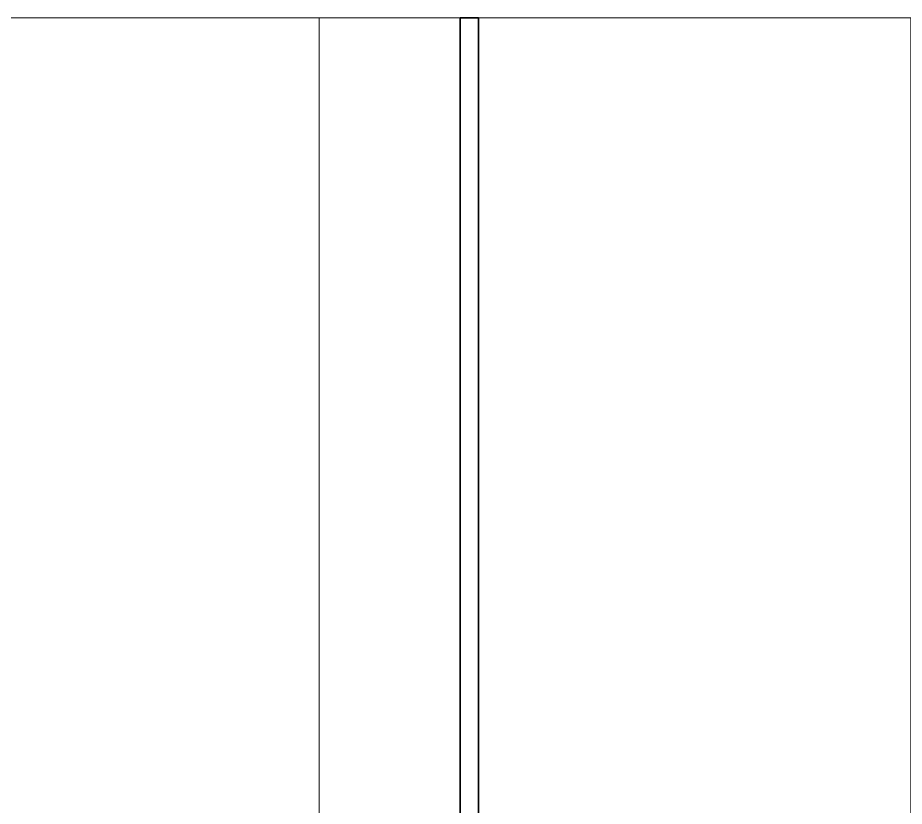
# Model space of a CAD drawing. Header units: millimetres. Extents: x -46169 to 237885, y -84465 to 18123.
# Drawn here: x 224708 to 225945, y -83233 to -82133 of the extents above; entities that cross this region are included whole.
import ezdxf

# ---------------------------------------------------------------- set-up
doc = ezdxf.new("R2010")
doc.units = ezdxf.units.MM
doc.header["$MEASUREMENT"] = 0
doc.linetypes.add('Wipeout_Contour', pattern=[1000, 0, -1000])
doc.layers.add('New_A-35-M_FFE_Sanitary', color=7, linetype='Continuous')
doc.layers.add('New_A-35-M_FFE_Sanitary_Pen_No__44', color=7, linetype='Continuous', lineweight=35, true_color=0x444444)
doc.layers.add('New_A-35-M_FFE_Sanitary_Pen_No__64', color=7, linetype='Continuous', lineweight=20, true_color=0x606060)

# ---------------------------------------------------------------- blocks, each defined once
blk = doc.blocks.new('Section Elem_325_4', base_point=(208268.8, -84332.6))
at = {"layer": 'New_A-35-M_FFE_Sanitary_Pen_No__44', "linetype": 'Continuous'}
blk.add_line((225350.5, -82132.6), (225350.5, -84302.6), dxfattribs=at)
at = {"color": 254, "linetype": 'Wipeout_Contour', "lineweight": 0, "ltscale": 963278.133678}
blk.add_wipeout([(225954.2, -84302.6), (226009.7, -84302.6), (226009.7, -82132.6), (225954.2, -82132.6)], dxfattribs=at).dxf.layer = 'New_A-35-M_FFE_Sanitary'
at = {"color": 254, "linetype": 'Wipeout_Contour', "lineweight": 0, "ltscale": 961956.110709}
blk.add_wipeout([(225188.2, -84332.6), (225258.3, -84332.6), (225258.3, -84302.6), (225188.2, -84302.6)], dxfattribs=at).dxf.layer = 'New_A-35-M_FFE_Sanitary'
at = {"layer": 'New_A-35-M_FFE_Sanitary_Pen_No__64', "linetype": 'Continuous'}
for p, q in [((225350.5, -82132.6), (225954.2, -82132.6)), ((225954.2, -82132.6), (226009.7, -82132.6))]:
    blk.add_line(p, q, dxfattribs=at)
at = {"color": 254, "linetype": 'Wipeout_Contour', "lineweight": 0, "ltscale": 960548.323265}
blk.add_wipeout([(225325.3, -82132.6), (225183.7, -82132.6), (225183.7, -84302.6), (225325.3, -84302.6)], dxfattribs=at).dxf.layer = 'New_A-35-M_FFE_Sanitary'
at = {"color": 254, "linetype": 'Wipeout_Contour', "lineweight": 0, "ltscale": 964689.877907}
blk.add_wipeout([(225951.5, -84302.6), (225951.5, -84332.6), (225954.2, -84332.6), (225954.2, -84302.6)], dxfattribs=at).dxf.layer = 'New_A-35-M_FFE_Sanitary'
at = {"layer": 'New_A-35-M_FFE_Sanitary_Pen_No__44', "linetype": 'Continuous'}
for p, q in [((225325.3, -82132.6), (225325.3, -84302.6)), ((225350.5, -82132.6), (225325.3, -82132.6)), ((225350.5, -84302.6), (225325.3, -84302.6))]:
    blk.add_line(p, q, dxfattribs=at)
at = {"layer": 'New_A-35-M_FFE_Sanitary_Pen_No__64', "linetype": 'Continuous'}
for p, q in [((225183.7, -82132.6), (225325.3, -82132.6)), ((225183.7, -84302.6), (225325.3, -84302.6)), ((225258.3, -84332.6), (225258.3, -84302.6))]:
    blk.add_line(p, q, dxfattribs=at)
at = {"color": 254, "linetype": 'Wipeout_Contour', "lineweight": 0, "ltscale": 964798.835921}
blk.add_wipeout([(225954.2, -84332.6), (226009.7, -84332.6), (226009.7, -84302.6), (225954.2, -84302.6)], dxfattribs=at).dxf.layer = 'New_A-35-M_FFE_Sanitary'
at = {"layer": 'New_A-35-M_FFE_Sanitary_Pen_No__64', "linetype": 'Continuous'}
for p, q in [((225954.2, -84302.6), (225954.2, -82132.6)), ((225350.5, -84302.6), (225954.2, -84302.6)), ((225951.5, -84332.6), (225951.5, -84302.6)), ((225954.2, -84302.6), (226009.7, -84302.6)), ((225954.2, -84332.6), (225954.2, -84302.6))]:
    blk.add_line(p, q, dxfattribs=at)
blk = doc.blocks.new('Section Elem_326_4', base_point=(208268.8, -84332.6))
at = {"layer": 'New_A-35-M_FFE_Sanitary_Pen_No__44', "linetype": 'Continuous'}
blk.add_line((224556.6, -82132.6), (224556.6, -84302.6), dxfattribs=at)
at = {"color": 254, "linetype": 'Wipeout_Contour', "lineweight": 0, "ltscale": 957195.755535}
blk.add_wipeout([(224360.7, -84302.6), (224361, -84302.6), (224361, -82132.6), (224360.7, -82132.6)], dxfattribs=at).dxf.layer = 'New_A-35-M_FFE_Sanitary'
at = {"color": 254, "linetype": 'Wipeout_Contour', "lineweight": 0, "ltscale": 960178.357739}
blk.add_wipeout([(225128.1, -84302.6), (225183.7, -84302.6), (225183.7, -82132.6), (225128.1, -82132.6)], dxfattribs=at).dxf.layer = 'New_A-35-M_FFE_Sanitary'
at = {"layer": 'New_A-35-M_FFE_Sanitary_Pen_No__64', "linetype": 'Continuous'}
for p, q in [((224556.6, -82132.6), (225128.1, -82132.6)), ((225128.1, -82132.6), (225183.7, -82132.6))]:
    blk.add_line(p, q, dxfattribs=at)
at = {"color": 254, "linetype": 'Wipeout_Contour', "lineweight": 0, "ltscale": 958726.120423}
blk.add_wipeout([(224360.7, -84332.6), (224361, -84332.6), (224361, -84302.6), (224360.7, -84302.6)], dxfattribs=at).dxf.layer = 'New_A-35-M_FFE_Sanitary'
at = {"color": 254, "linetype": 'Wipeout_Contour', "lineweight": 0, "ltscale": 961593.178235}
blk.add_wipeout([(225124.6, -84332.6), (225128.1, -84332.6), (225128.1, -84302.6), (225124.6, -84302.6)], dxfattribs=at).dxf.layer = 'New_A-35-M_FFE_Sanitary'
at = {"color": 254, "linetype": 'Wipeout_Contour', "lineweight": 0, "ltscale": 958865.69343}
blk.add_wipeout([(224361, -84332.6), (224435.2, -84332.6), (224435.2, -84302.6), (224361, -84302.6)], dxfattribs=at).dxf.layer = 'New_A-35-M_FFE_Sanitary'
at = {"color": 254, "linetype": 'Wipeout_Contour', "lineweight": 0, "ltscale": 961712.330953}
blk.add_wipeout([(225128.1, -84302.6), (225128.1, -84332.6), (225188.2, -84332.6), (225188.2, -84302.6)], dxfattribs=at).dxf.layer = 'New_A-35-M_FFE_Sanitary'
at = {"layer": 'New_A-35-M_FFE_Sanitary_Pen_No__64', "linetype": 'Continuous'}
for p, q in [((225128.1, -84302.6), (225128.1, -82132.6)), ((224556.6, -84302.6), (225128.1, -84302.6)), ((225124.6, -84332.6), (225124.6, -84302.6)), ((225128.1, -84302.6), (225183.7, -84302.6)), ((225128.1, -84332.6), (225128.1, -84302.6))]:
    blk.add_line(p, q, dxfattribs=at)
at = {"color": 254, "linetype": 'Wipeout_Contour', "lineweight": 0, "ltscale": 957515.760533}
blk.add_wipeout([(224361, -82132.6), (224361, -84302.6), (224531.3, -84302.6), (224531.3, -82132.6)], dxfattribs=at).dxf.layer = 'New_A-35-M_FFE_Sanitary'
at = {"layer": 'New_A-35-M_FFE_Sanitary_Pen_No__44', "linetype": 'Continuous'}
for p, q in [((224531.3, -82132.6), (224531.3, -84302.6)), ((224556.6, -82132.6), (224531.3, -82132.6)), ((224556.6, -84302.6), (224531.3, -84302.6))]:
    blk.add_line(p, q, dxfattribs=at)
at = {"layer": 'New_A-35-M_FFE_Sanitary_Pen_No__64', "linetype": 'Continuous'}
for p, q in [((224360.7, -82132.6), (224361, -82132.6)), ((224361, -82132.6), (224531.3, -82132.6)), ((224361, -84302.6), (224361, -82132.6)), ((224360.7, -84302.6), (224361, -84302.6)), ((224361, -84302.6), (224531.3, -84302.6)), ((224361, -84332.6), (224361, -84302.6)), ((224435.2, -84332.6), (224435.2, -84302.6))]:
    blk.add_line(p, q, dxfattribs=at)

msp = doc.modelspace()

# ---------------------------------------------------------------- block references
at = {"layer": 'New_A-35-M_FFE_Sanitary'}
msp.add_blockref('Section Elem_325_4', (208268.8, -84332.6), dxfattribs=at)

# ---------------------------------------------------------------- next in the draw order: block references
msp.add_blockref('Section Elem_326_4', (208268.8, -84332.6), dxfattribs=at)

doc.saveas('drawing.dxf')
